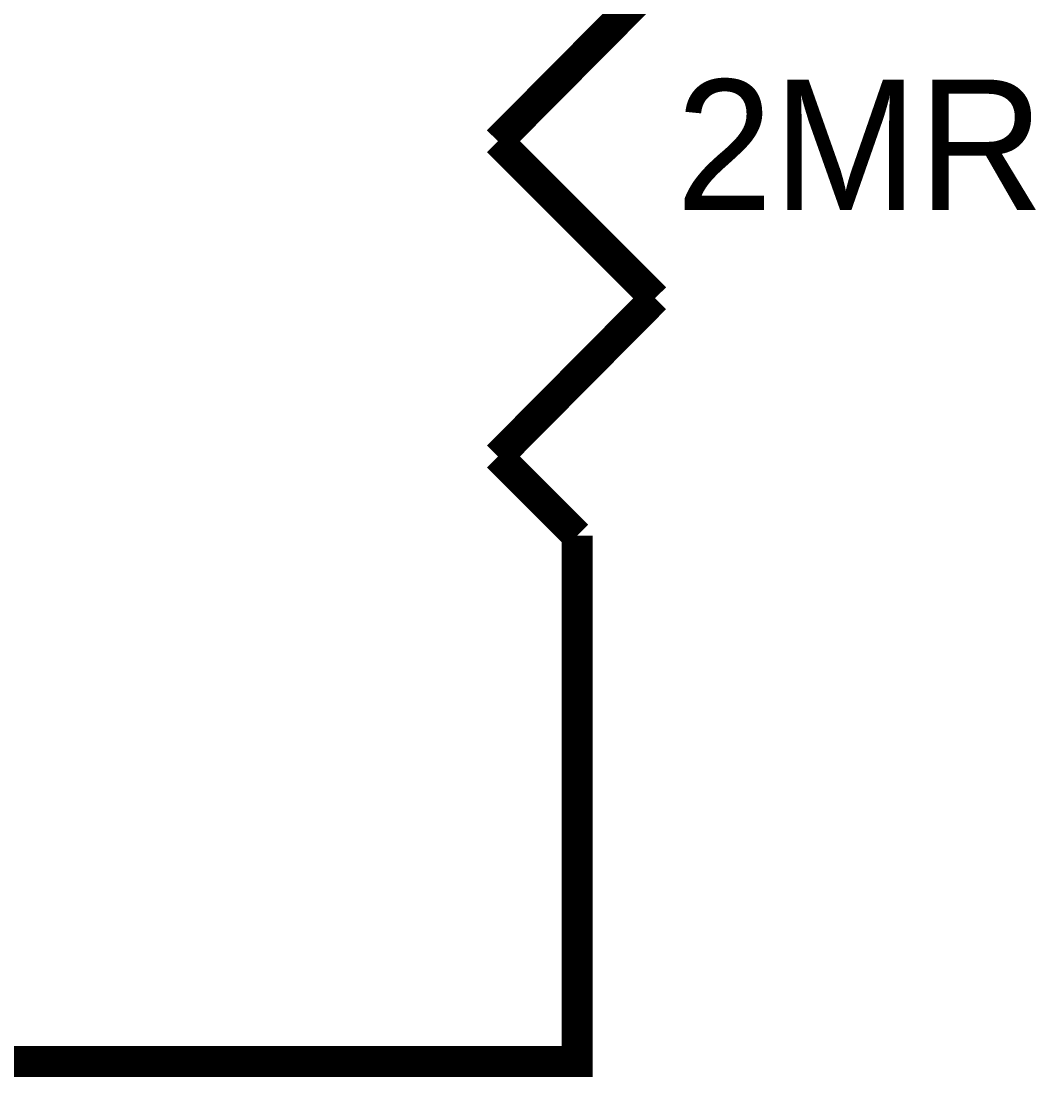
# Model space of a CAD drawing. Header units: inches. Extents: x 0 to 9.51, y -0.01 to 7.51.
# Drawn here: x 6.8885 to 7.2741, y 3.194 to 3.5954 of the extents above; entities that cross this region are included whole.
import ezdxf

# ---------------------------------------------------------------- set-up
doc = ezdxf.new("R2010")
doc.units = ezdxf.units.IN
doc.header["$MEASUREMENT"] = 0
doc.layers.add('Sheet', color=255, linetype='Continuous')

msp = doc.modelspace()

# ---------------------------------------------------------------- linework, layer by layer
at = {"layer": 'Sheet'}
for points in [[(7.06974, 3.54968, 0.0118, 0.0118, 0), (7.12942, 3.60982, 0.0118, 0.0118, 0)], [(7.12942, 3.48998, 0.0118, 0.0118, 0), (7.06974, 3.54968, 0.0118, 0.0118, 0)], [(7.06974, 3.42983, 0.0118, 0.0118, 0), (7.12942, 3.48998, 0.0118, 0.0118, 0)], [(7.0998, 3.39976, 0.0118, 0.0118, 0), (7.06974, 3.42983, 0.0118, 0.0118, 0)], [(7.0998, 3.39976, 0.0118, 0.0118, 0), (7.0998, 3.29982, 0.0118, 0.0118, 0)], [(7.0998, 3.29982, 0.0118, 0.0118, 0), (7.0998, 3.19988, 0.0118, 0.0118, 0), (6.59978, 3.19988, 0.0118, 0.0118, 0), (6.09975, 3.19988, 0.0118, 0.0118, 0), (5.8, 3.19988, 0.0118, 0.0118, 0), (5.60017, 3.19988, 0.0118, 0.0118, 0), (5.10015, 3.19988, 0.0118, 0.0118, 0), (4.60013, 3.19988, 0.0118, 0.0118, 0), (4.60013, 3.29982, 0.0118, 0.0118, 0)]]:
    msp.add_lwpolyline(points, format="xyseb", dxfattribs=at)

# ---------------------------------------------------------------- texts
msp.add_text('2MR', height=0.049528, dxfattribs=at).set_placement((7.13738, 3.52358))

doc.saveas('drawing.dxf')
